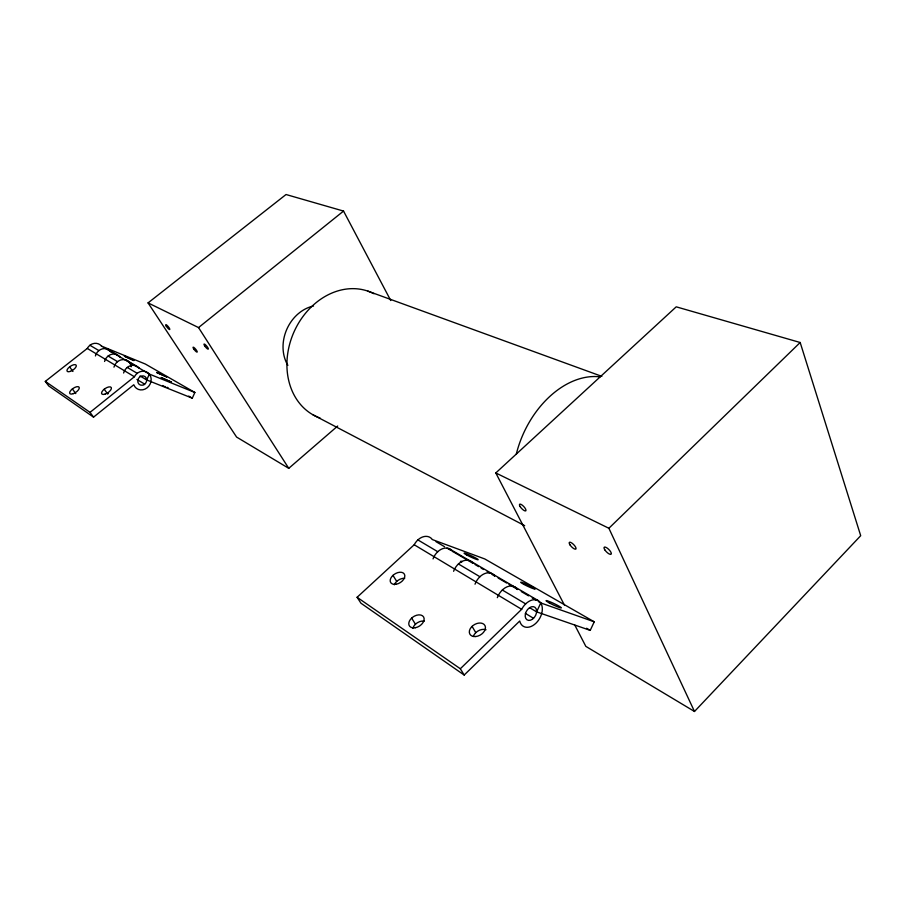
<?xml version="1.0" encoding="UTF-8"?>
<svg xmlns="http://www.w3.org/2000/svg" width="906" height="906" viewBox="0 0 906 906"><rect width="100%" height="100%" fill="white"/><g stroke="black" fill="none" stroke-linecap="round" stroke-linejoin="round"><path stroke-width="1.36" d="M146.715 379.942L149.354 374.076L101.54 346.115L145.334 364.031L194.869 392.479L192.299 398.187L146.715 379.942L140.022 375.956M536.624 611.867L540.757 602.943L594.234 621.81L590.236 630.372L536.624 611.867L529.602 607.7M574.834 625.163L585.842 646.374L694.494 711.482L860.7 535.695L800.179 342.502L676.227 306.828L495.797 472.955L564.472 605.197M464.178 675.049L519.727 621.006A14.858 10.079 -59.9 0 0 536.069 623.09A14.858 10.079 -59.9 0 0 539.625 601.629A14.858 10.079 -59.9 0 0 521.663 609.308L460.327 668.753L464.178 675.049L360.962 603.226L357.1 597.28L414.201 544.755A13.431 9.898 -59.4 0 1 432.151 539.285M495.797 472.955L608.889 528.266L800.179 342.502M390.746 300.532L343.544 211.075L286.036 194.518L148.063 302.898L236.591 437.066L288.765 468.334L337.689 426.024M45.3 381.392L90.034 412.366L134.416 376.737A9.694 8.641 -56.3 0 1 148.346 373.068A9.694 8.641 -56.3 0 1 147.18 387.768A9.694 8.641 -56.3 0 1 133.794 384.756L93.544 417.145L48.698 385.933L45.3 381.392L87.293 348.436A9.071 8.313 -54.7 0 1 101.687 346.341M148.063 302.898L198.539 327.576L343.544 211.075M168.097 387.7L166.919 387.292M367.904 291.143L601.856 376.364M432.422 539.602L484.778 558.957L594.234 621.81M149.354 374.076L194.869 392.479M165.3 386.658L164.575 386.352M163.454 385.865L162.706 385.526M312.921 414.767L524.676 525.673M188.686 396.081L192.299 398.187M586.601 628.254L590.236 630.372M107.531 349.172L116.817 354.586M126.342 360.158L136.138 365.877M448.81 548.504L469.568 560.633M470.554 561.074L513.679 586.397M514.676 586.85L538.153 600.553M436.069 541.731L444.597 546.714M447.032 548.141L450.678 550.27M453.113 551.697L457.258 554.166M457.983 554.54L463.374 557.734M464.065 558.107L472.592 563.09M475.027 564.506L478.674 566.646M481.109 568.073L483.544 569.489M487.202 571.629L489.636 573.056M492.071 574.472L494.506 575.899M498.153 578.039L506.669 583.022M508.979 584.404L517.632 589.421M521.278 591.561L528.583 595.831M532.241 597.96L535.888 600.1M538.323 601.527L540.757 602.943M89.943 345.277L98.901 350.588M108.097 356.047L117.553 361.653M127.259 367.417L137.236 373.34M417.915 539.931L437.768 551.709M458.413 563.962L479.92 576.726M502.32 590.021L525.673 603.883M87.304 348.448L134.428 376.749M414.223 544.778L521.663 609.308M136.931 379.467L144.722 384.167M525.367 613.385L533.521 618.3M357.1 597.28L460.327 668.753M90.034 412.366L93.544 417.145M72.367 388.934L75.787 393.589M69.603 366.873L72.944 371.46M104.224 389.195L107.644 393.963M198.539 327.576L288.765 468.334M411.63 618.096L415.446 624.211M392.978 575.367L396.703 581.392M472.083 626.363L475.775 632.66M608.889 528.266L694.494 711.482M516.307 454.087A84.836 58.743 -65.5 0 1 600.168 376.873M320.056 418.04A67.848 55.096 -66.7 0 1 293.657 332.706A67.848 55.096 -66.7 0 1 373.94 293.725M287.893 365.356A37.508 31.03 -66.9 0 1 313.521 306.002M95.413 355.945A9.185 8.369 -55 0 1 102.491 348.821A9.185 8.369 -55 0 1 111.098 352.14M104.564 361.483A9.309 8.437 -55.4 0 1 111.721 354.257A9.309 8.437 -55.4 0 1 120.407 357.587M113.963 367.156A9.434 8.505 -55.7 0 1 123.125 359.569A9.434 8.505 -55.7 0 1 131.211 366.783M123.624 373A9.57 8.573 -56 0 1 130.634 365.65A9.57 8.573 -56 0 1 139.422 368.402M107.961 393.702A5.708 2.525 -34 0 1 108.301 393.464M394.303 584.8A8.007 5.119 -32.1 0 1 404.71 578.3M412.819 628.322A8.369 5.595 -32.6 0 1 424.325 621.12M473.317 636.442A8.652 5.991 -30.6 0 1 486.024 629.738M433.034 558.877A13.692 9.943 -59.5 0 1 442.49 548.708A13.692 9.943 -59.5 0 1 452.547 551.573M453.6 571.278A13.964 9.989 -59.6 0 1 462.796 561.052A13.964 9.989 -59.6 0 1 472.887 563.09M475.016 584.2A14.247 10.023 -59.7 0 1 484.585 573.623A14.247 10.023 -59.7 0 1 494.755 576.091M497.326 597.666A14.553 10.057 -59.8 0 1 507.213 586.76A14.553 10.057 -59.8 0 1 517.439 589.534M461.652 562.252A7.78 0.725 25 0 1 460.407 561.29M461.426 561.267A7.78 0.725 25 0 1 461.709 561.346M171.302 382.049L161.075 377.553L171.291 382.072M166.659 376.896L156.749 372.513L166.659 376.896M124.36 356.205L134.009 360.577L124.484 356.205M570.033 544.948A4.677 1.529 45.6 0 0 575.888 549.036A4.677 1.529 45.6 0 0 571.935 543.102A4.677 1.529 45.6 0 0 570.033 544.948M520.123 506.567A4.53 1.461 46.6 0 0 525.763 510.859A4.53 1.461 46.6 0 0 522.252 505.152A4.53 1.461 46.6 0 0 520.123 506.567M604.846 549.908A4.915 1.676 45 0 0 611.12 554.223A4.915 1.676 45 0 0 607.054 548.005A4.915 1.676 45 0 0 604.846 549.908M204.62 345.752A3.262 0.736 50.4 0 0 208.233 349.127A3.262 0.736 50.4 0 0 205.639 344.96A3.262 0.736 50.4 0 0 204.62 345.752M193.657 348.799A3.16 0.691 50.4 0 0 197.134 352.083A3.16 0.691 50.4 0 0 194.597 348.051A3.16 0.691 50.4 0 0 193.657 348.799M166.228 326.081A3.114 0.668 50.7 0 0 169.694 329.535A3.114 0.668 50.7 0 0 167.395 325.684A3.114 0.668 50.7 0 0 166.228 326.081M70.453 371.347A5.447 2.265 -34 0 0 76.161 365.152A5.447 2.265 -34 0 0 68.29 368.074A5.447 2.265 -34 0 0 70.453 371.347M73.261 393.68A5.617 2.39 -34.3 0 0 79.116 387.213A5.617 2.39 -34.3 0 0 71.008 390.192A5.617 2.39 -34.3 0 0 73.261 393.68M105.005 394.167A5.73 2.514 -34 0 0 111.313 387.598A5.73 2.514 -34 0 0 103.125 390.203A5.73 2.514 -34 0 0 105.005 394.167M143.941 384.688A4.847 4.315 -56.3 0 0 144.971 376.568A4.847 4.315 -56.3 0 0 137.78 380.452A4.847 4.315 -56.3 0 0 143.941 384.688M396.205 584.234A8.041 5.108 -32.1 0 0 404.416 574.189A8.041 5.108 -32.1 0 0 391.913 576.488A8.041 5.108 -32.1 0 0 396.205 584.234M415.186 627.767A8.403 5.572 -32.5 0 0 423.668 617.065A8.403 5.572 -32.5 0 0 410.531 619.285A8.403 5.572 -32.5 0 0 415.186 627.767M475.763 636.533A8.686 5.98 -30.6 0 0 485.038 625.718A8.686 5.98 -30.6 0 0 471.335 627.145A8.686 5.98 -30.6 0 0 475.763 636.533M532.456 619.194A7.429 5.04 -59.9 0 0 534.914 607.269A7.429 5.04 -59.9 0 0 525.355 614.087A7.429 5.04 -59.9 0 0 532.456 619.194M549.172 602.83A8.46 0.77 25.4 0 0 561.29 607.937A8.46 0.77 25.4 0 0 550.61 602.037A8.46 0.77 25.4 0 0 549.172 602.83M523.962 584.427A8.018 0.702 25.3 0 0 535.186 589.07A8.018 0.702 25.3 0 0 524.676 583.419A8.018 0.702 25.3 0 0 523.962 584.427M466.986 555.118A7.78 0.668 25 0 0 478.142 559.749A7.78 0.668 25 0 0 468.243 554.427A7.78 0.668 25 0 0 466.986 555.118"/></g></svg>
